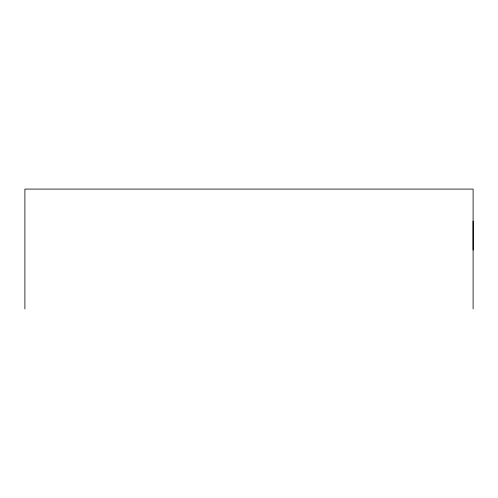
<?xml version="1.0" encoding="UTF-8"?>
<svg xmlns="http://www.w3.org/2000/svg" width="498" height="498" viewBox="0 0 498 498"><rect width="100%" height="100%" fill="white"/><g stroke="black" fill="none" stroke-linecap="round" stroke-linejoin="round"><path stroke-width="0.75" d="M473.1 250.083L473.1 221.112M473.1 308.916L473.1 189.084L24.9 189.084L24.9 308.916"/></g></svg>
